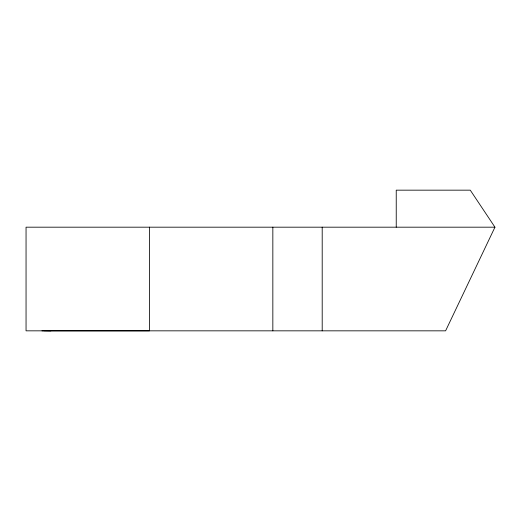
<?xml version="1.0" encoding="UTF-8"?>
<svg xmlns="http://www.w3.org/2000/svg" width="521" height="521" viewBox="0 0 521 521"><rect width="100%" height="100%" fill="white"/><g stroke="black" fill="none" stroke-linecap="round" stroke-linejoin="round"><path stroke-width="0.78" d="M494.95 227.182L445.592 330.835L26.05 330.835L26.05 227.182L494.95 227.182L470.274 190.165L396.234 190.165L396.234 227.182M41.947 330.835L149.442 330.835L149.442 227.182M44.038 330.705L50.895 330.835M322.199 227.182L322.199 330.835M272.841 227.182L272.841 330.835"/></g></svg>
